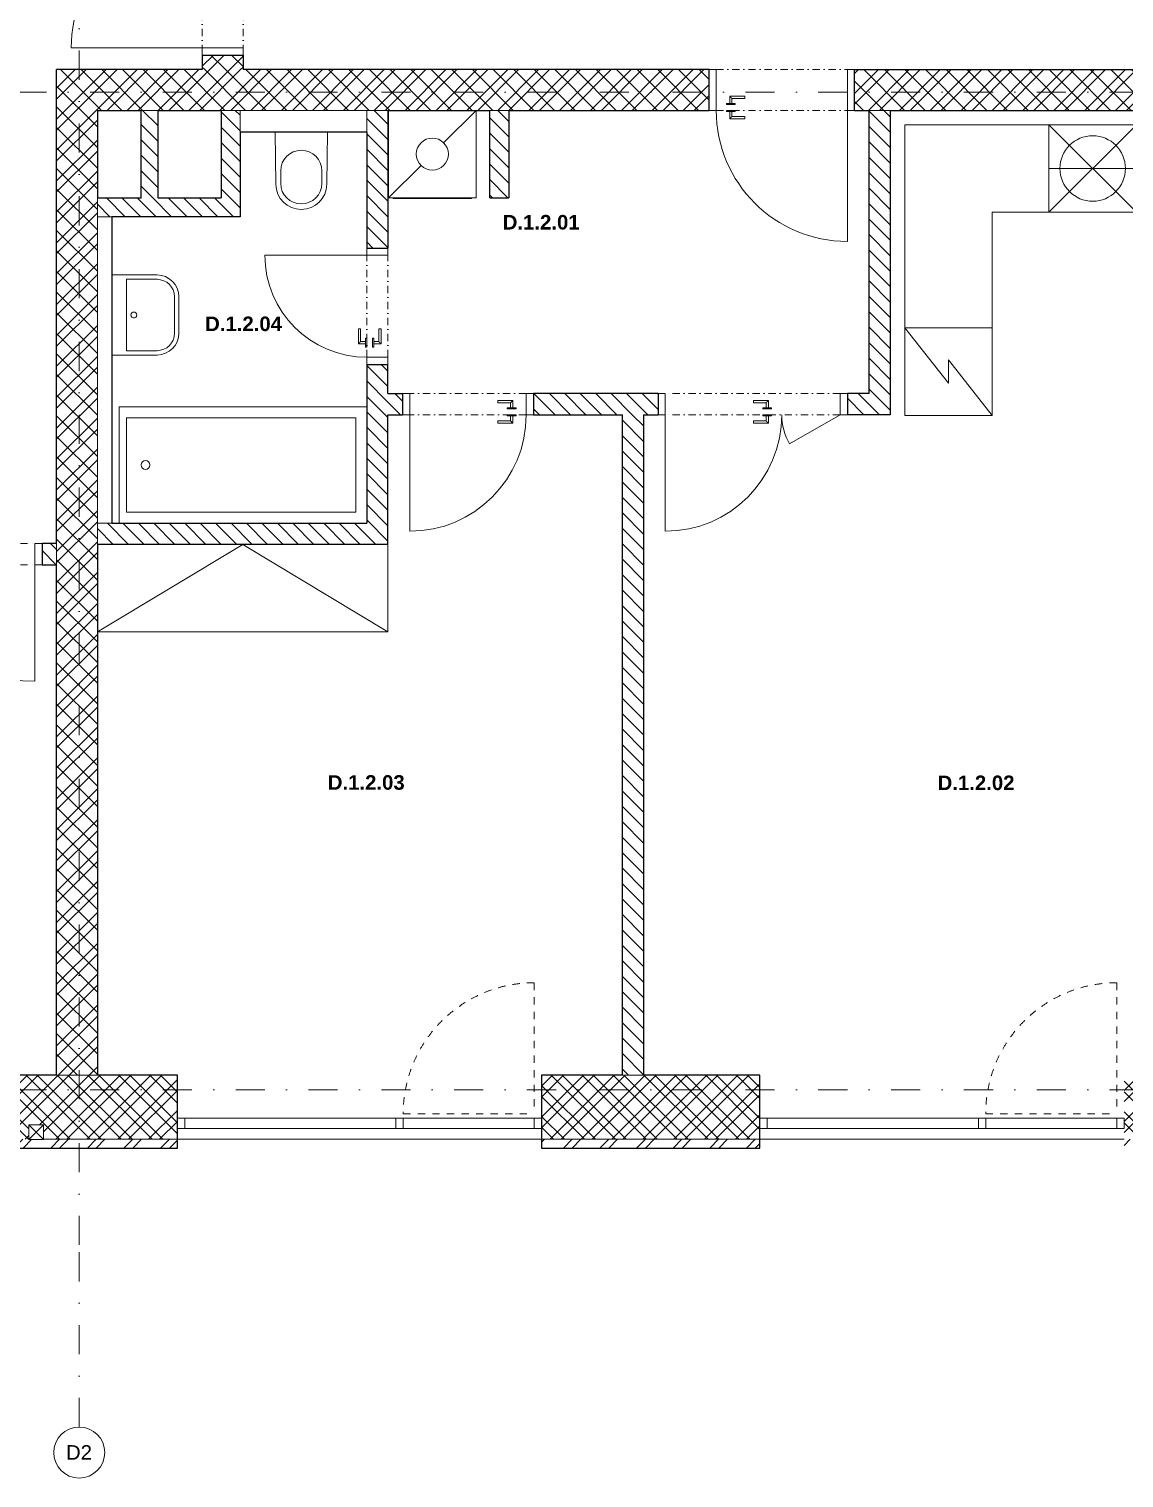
# Model space of a CAD drawing. Header units: millimetres. Extents: x -8379 to 24704, y 54514 to 72403.
# Drawn here: x -197 to 7323, y 54514 to 64464 of the extents above; entities that cross this region are included whole.
import ezdxf

# ---------------------------------------------------------------- set-up
doc = ezdxf.new("R2010")
doc.units = ezdxf.units.MM
for name, pattern in [('HA_Dash_2mm-S1mm', [100, 50, -50]), ('HA_DashDot_10mm-S3mm', [500, 200, -150, 0, -150]), ('HA_DashDot_2_2mm-S0_6mm', [110, 50, -30, 0, -30])]:
    doc.linetypes.add(name, pattern=pattern)
for name, color, linetype, lineweight in [('A-AREA-____-IDEN', 252, 'Continuous', 9), ('A-DOOR-____-MCUT', 252, 'HA_DashDot_2_2mm-S0_6mm', 9), ('A-DOOR-____-OTLN', 252, 'Continuous', 9), ('A-DOOR-FRAM-MCUT', 252, 'Continuous', 9), ('A-FLOR-____-OTLN', 252, 'Continuous', 9), ('A-GENM-____-OTLN', 252, 'Continuous', 9), ('A-GLAZ-CURT-MCUT', 252, 'Continuous', 5), ('A-GLAZ-CURT-OTLN', 252, 'Continuous', 5), ('A-GLAZ-CWMG-MCUT', 252, 'Continuous', 5), ('A-GLAZ-CWMG-OTLN', 252, 'Continuous', 5), ('A-WALL-____-MCUT', 252, 'Continuous', 25), ('A-WALL-____-PATT', 252, 'Continuous', 25), ('E-ELEC-FIXT-OTLN', 252, 'Continuous', 9), ('I-FURN-____-OTLN', 252, 'Continuous', 9), ('I-WALL-____-MCUT', 252, 'Continuous', 25), ('M-HVAC-DUCT-OTLN', 252, 'Continuous', 9), ('P-SANR-FIXT-OTLN', 252, 'Continuous', 9), ('Q-CASE-____-OTLN', 252, 'Continuous', 9), ('Q-SPCQ-____-OTLN', 252, 'Continuous', 9), ('S-GRID-____-IDEN', 252, 'Continuous', 9), ('S-GRID-____-OTLN', 252, 'Continuous', 5)]:
    doc.layers.add(name, color=color, linetype=linetype, lineweight=lineweight)
doc.styles.add('Arial', font='arial.ttf', dxfattribs={"height": 100})
doc.styles.add('Arial_B', font='arialbd.ttf', dxfattribs={"height": 100})
pattern_1 = [(45, (0, 0), (-106.06602, 106.06602), []), (45, (75, 0), (-106.06602, 106.06602), []), (315, (0, 0), (70.71068, 70.71068), [])]
pattern_2 = [(135, (0, 0), (-53.03301, -53.03301), [])]

# ---------------------------------------------------------------- blocks, each defined once
blk = doc.blocks.new('HA_DR_Single_Swing_Solid - In_900x2100-1513784-UDL_1NP-D')
at = {"layer": 'A-DOOR-____-MCUT'}
for p, q in [((-450, 140), (450, 140)), ((-450, -140), (450, -140))]:
    blk.add_line(p, q, dxfattribs=at)
at = {"layer": 'A-DOOR-____-OTLN'}
for p, q in [((-380, -92), (-320, -92)), ((-380, -92), (-380, -100)), ((-357.5, -42.5), (-357.5, -92)), ((-255, -42.5), (-357.5, -42.5)), ((-342.5, -92), (-342.5, -57.5)), ((-342.5, -57.5), (-255, -57.5)), ((-320, -100), (-320, -92)), ((-255, -42.5), (-255, -57.5)), ((-320, -100), (-380, -100)), ((-380, -140), (-320, -140)), ((-380, -140), (-380, -148)), ((-320, -148), (-380, -148)), ((-357.5, -148), (-357.5, -197.5)), ((-357.5, -197.5), (-255, -197.5)), ((-342.5, -182.5), (-342.5, -148)), ((-255, -182.5), (-342.5, -182.5)), ((-320, -148), (-320, -140)), ((-255, -182.5), (-255, -197.5))]:
    blk.add_line(p, q, dxfattribs=at)
at = {"layer": 'A-DOOR-____-OTLN', "lineweight": 5}
blk.add_line((450, -1040), (450, -140), dxfattribs=at)
blk.add_arc((450, -140), 900, 180, 270, dxfattribs=at)
at = {"layer": 'A-DOOR-____-OTLN'}
for points in [[(-342.5, -57.5), (-342.5, -57.5), (-342.6, -57.4), (-343.1, -56.9), (-343.5, -56.5), (-343.9, -56.1), (-344.4, -55.6), (-344.8, -55.2), (-345.4, -54.6), (-346.1, -53.9), (-346.7, -53.3), (-347.1, -52.9), (-347.6, -52.4), (-348.1, -51.9), (-348.5, -51.5), (-349, -51), (-349.5, -50.5), (-350, -50), (-350.5, -49.5), (-351, -49), (-351.5, -48.5), (-351.9, -48.1), (-352.4, -47.6), (-352.9, -47.1), (-353.3, -46.7), (-353.8, -46.2), (-354.2, -45.8), (-354.7, -45.3), (-355.2, -44.8), (-355.6, -44.4), (-356.1, -43.9), (-356.5, -43.5), (-356.9, -43.1), (-357.4, -42.6), (-357.5, -42.5), (-357.5, -42.5)], [(-357.5, -197.5), (-357.5, -197.5), (-357.4, -197.4), (-356.9, -196.9), (-356.5, -196.5), (-356.1, -196.1), (-355.6, -195.6), (-355.2, -195.2), (-354.6, -194.6), (-353.9, -193.9), (-353.3, -193.3), (-352.9, -192.9), (-352.4, -192.4), (-351.9, -191.9), (-351.5, -191.5), (-351, -191), (-350.5, -190.5), (-350, -190), (-349.5, -189.5), (-349, -189), (-348.5, -188.5), (-348.1, -188.1), (-347.6, -187.6), (-347.1, -187.1), (-346.7, -186.7), (-346.2, -186.2), (-345.8, -185.8), (-345.3, -185.3), (-344.8, -184.8), (-344.4, -184.4), (-343.9, -183.9), (-343.5, -183.5), (-343.1, -183.1), (-342.6, -182.6), (-342.5, -182.5), (-342.5, -182.5)]]:
    blk.add_open_spline(points, degree=3, knots=[0, 0, 0, 0, 0.083333, 0.125, 0.166667, 0.208333, 0.229167, 0.25, 0.291667, 0.333333, 0.354167, 0.375, 0.395833, 0.416667, 0.4375, 0.458333, 0.479167, 0.5, 0.520833, 0.541667, 0.5625, 0.583333, 0.604167, 0.625, 0.645833, 0.666667, 0.6875, 0.708333, 0.75, 0.770833, 0.791667, 0.833333, 0.875, 0.916667, 1, 1, 1, 1], dxfattribs=at)
at = {"layer": 'A-DOOR-FRAM-MCUT'}
for p, q in [((-450, 140), (-500, 140)), ((-500, 140), (-500, -140)), ((-450, -140), (-450, 140)), ((500, 140), (450, 140)), ((450, 140), (450, -140)), ((500, -140), (500, 140)), ((-500, -140), (-450, -140)), ((450, -140), (500, -140))]:
    blk.add_line(p, q, dxfattribs=at)
blk = doc.blocks.new('HA_DR_Double_Swing_Solid - In_1200x2100_800-1517788-UDL_1NP-D')
at = {"layer": 'A-DOOR-____-MCUT'}
for p, q in [((-600, 72.5), (600, 72.5)), ((-600, -72.5), (600, -72.5))]:
    blk.add_line(p, q, dxfattribs=at)
at = {"layer": 'A-DOOR-____-OTLN', "lineweight": 5}
for p, q in [((600, 872.5), (600, 72.5)), ((-253.6, 272.5), (-600, 72.5))]:
    blk.add_line(p, q, dxfattribs=at)
at = {"layer": 'A-DOOR-____-OTLN'}
for p, q in [((-107.5, 130), (-107.5, 80.5)), ((-5, 130), (-107.5, 130)), ((-92.5, 80.5), (-92.5, 115)), ((-92.5, 115), (-5, 115)), ((-5, 130), (-5, 115)), ((-130, 80.5), (-70, 80.5)), ((-130, 80.5), (-130, 72.5)), ((-70, 72.5), (-130, 72.5)), ((-130, 32.5), (-70, 32.5)), ((-130, 32.5), (-130, 24.5)), ((-70, 24.5), (-130, 24.5)), ((-107.5, 24.5), (-107.5, -25)), ((-92.5, -10), (-92.5, 24.5)), ((-70, 72.5), (-70, 80.5)), ((-70, 24.5), (-70, 32.5)), ((-107.5, -25), (-5, -25)), ((-5, -10), (-92.5, -10)), ((-5, -10), (-5, -25))]:
    blk.add_line(p, q, dxfattribs=at)
at = {"layer": 'A-DOOR-____-OTLN', "lineweight": 5}
for centre, radius, start, end in [((600, 72.5), 800, 90, 180), ((-600, 72.5), 400, 360, 30)]:
    blk.add_arc(centre, radius, start, end, dxfattribs=at)
at = {"layer": 'A-DOOR-____-OTLN'}
for points in [[(-92.5, 115), (-92.5, 115), (-92.6, 115.1), (-93.1, 115.6), (-93.5, 116), (-93.9, 116.4), (-94.4, 116.9), (-94.8, 117.3), (-95.4, 117.9), (-96.1, 118.6), (-96.7, 119.2), (-97.1, 119.6), (-97.6, 120.1), (-98.1, 120.6), (-98.5, 121), (-99, 121.5), (-99.5, 122), (-100, 122.5), (-100.5, 123), (-101, 123.5), (-101.5, 124), (-101.9, 124.4), (-102.4, 124.9), (-102.9, 125.4), (-103.3, 125.8), (-103.8, 126.3), (-104.2, 126.7), (-104.7, 127.2), (-105.2, 127.7), (-105.6, 128.1), (-106.1, 128.6), (-106.5, 129), (-106.9, 129.4), (-107.4, 129.9), (-107.5, 130), (-107.5, 130)], [(-107.5, -25), (-107.5, -25), (-107.4, -24.9), (-106.9, -24.4), (-106.5, -24), (-106.1, -23.6), (-105.6, -23.1), (-105.2, -22.7), (-104.6, -22.1), (-103.9, -21.4), (-103.3, -20.8), (-102.9, -20.4), (-102.4, -19.9), (-101.9, -19.4), (-101.5, -19), (-101, -18.5), (-100.5, -18), (-100, -17.5), (-99.5, -17), (-99, -16.5), (-98.5, -16), (-98.1, -15.6), (-97.6, -15.1), (-97.1, -14.6), (-96.7, -14.2), (-96.2, -13.7), (-95.8, -13.3), (-95.3, -12.8), (-94.8, -12.3), (-94.4, -11.9), (-93.9, -11.4), (-93.5, -11), (-93.1, -10.6), (-92.6, -10.1), (-92.5, -10), (-92.5, -10)]]:
    blk.add_open_spline(points, degree=3, knots=[0, 0, 0, 0, 0.083333, 0.125, 0.166667, 0.208333, 0.229167, 0.25, 0.291667, 0.333333, 0.354167, 0.375, 0.395833, 0.416667, 0.4375, 0.458333, 0.479167, 0.5, 0.520833, 0.541667, 0.5625, 0.583333, 0.604167, 0.625, 0.645833, 0.666667, 0.6875, 0.708333, 0.75, 0.770833, 0.791667, 0.833333, 0.875, 0.916667, 1, 1, 1, 1], dxfattribs=at)
at = {"layer": 'A-DOOR-FRAM-MCUT'}
for p, q in [((-650, -72.5), (-650, 72.5)), ((-650, 72.5), (-600, 72.5)), ((-600, 72.5), (-600, -72.5)), ((600, 72.5), (650, 72.5)), ((600, -72.5), (600, 72.5)), ((650, 72.5), (650, -72.5)), ((-600, -72.5), (-650, -72.5)), ((650, -72.5), (600, -72.5))]:
    blk.add_line(p, q, dxfattribs=at)
blk = doc.blocks.new('HA_DR_Single_Swing_Solid - In_800x2100-1517353-UDL_1NP-D')
at = {"layer": 'A-DOOR-____-MCUT'}
for p, q in [((-400, 72.5), (400, 72.5)), ((-400, -72.5), (400, -72.5))]:
    blk.add_line(p, q, dxfattribs=at)
at = {"layer": 'A-DOOR-____-OTLN', "lineweight": 5}
blk.add_line((400, 872.5), (400, 72.5), dxfattribs=at)
at = {"layer": 'A-DOOR-____-OTLN'}
for p, q in [((-307.5, 130), (-307.5, 80.5)), ((-205, 130), (-307.5, 130)), ((-292.5, 80.5), (-292.5, 115)), ((-292.5, 115), (-205, 115)), ((-205, 130), (-205, 115)), ((-330, 80.5), (-270, 80.5)), ((-330, 80.5), (-330, 72.5)), ((-270, 72.5), (-330, 72.5)), ((-330, 32.5), (-270, 32.5)), ((-330, 32.5), (-330, 24.5)), ((-270, 24.5), (-330, 24.5)), ((-307.5, 24.5), (-307.5, -25)), ((-292.5, -10), (-292.5, 24.5)), ((-270, 72.5), (-270, 80.5)), ((-270, 24.5), (-270, 32.5)), ((-307.5, -25), (-205, -25)), ((-205, -10), (-292.5, -10)), ((-205, -10), (-205, -25))]:
    blk.add_line(p, q, dxfattribs=at)
at = {"layer": 'A-DOOR-____-OTLN', "lineweight": 5}
blk.add_arc((400, 72.5), 800, 90, 180, dxfattribs=at)
at = {"layer": 'A-DOOR-____-OTLN'}
for points in [[(-292.5, 115), (-292.5, 115), (-292.6, 115.1), (-293.1, 115.6), (-293.5, 116), (-293.9, 116.4), (-294.4, 116.9), (-294.8, 117.3), (-295.4, 117.9), (-296.1, 118.6), (-296.7, 119.2), (-297.1, 119.6), (-297.6, 120.1), (-298.1, 120.6), (-298.5, 121), (-299, 121.5), (-299.5, 122), (-300, 122.5), (-300.5, 123), (-301, 123.5), (-301.5, 124), (-301.9, 124.4), (-302.4, 124.9), (-302.9, 125.4), (-303.3, 125.8), (-303.8, 126.3), (-304.2, 126.7), (-304.7, 127.2), (-305.2, 127.7), (-305.6, 128.1), (-306.1, 128.6), (-306.5, 129), (-306.9, 129.4), (-307.4, 129.9), (-307.5, 130), (-307.5, 130)], [(-307.5, -25), (-307.5, -25), (-307.4, -24.9), (-306.9, -24.4), (-306.5, -24), (-306.1, -23.6), (-305.6, -23.1), (-305.2, -22.7), (-304.6, -22.1), (-303.9, -21.4), (-303.3, -20.8), (-302.9, -20.4), (-302.4, -19.9), (-301.9, -19.4), (-301.5, -19), (-301, -18.5), (-300.5, -18), (-300, -17.5), (-299.5, -17), (-299, -16.5), (-298.5, -16), (-298.1, -15.6), (-297.6, -15.1), (-297.1, -14.6), (-296.7, -14.2), (-296.2, -13.7), (-295.8, -13.3), (-295.3, -12.8), (-294.8, -12.3), (-294.4, -11.9), (-293.9, -11.4), (-293.5, -11), (-293.1, -10.6), (-292.6, -10.1), (-292.5, -10), (-292.5, -10)]]:
    blk.add_open_spline(points, degree=3, knots=[0, 0, 0, 0, 0.083333, 0.125, 0.166667, 0.208333, 0.229167, 0.25, 0.291667, 0.333333, 0.354167, 0.375, 0.395833, 0.416667, 0.4375, 0.458333, 0.479167, 0.5, 0.520833, 0.541667, 0.5625, 0.583333, 0.604167, 0.625, 0.645833, 0.666667, 0.6875, 0.708333, 0.75, 0.770833, 0.791667, 0.833333, 0.875, 0.916667, 1, 1, 1, 1], dxfattribs=at)
at = {"layer": 'A-DOOR-FRAM-MCUT'}
for p, q in [((-450, -72.5), (-450, 72.5)), ((-450, 72.5), (-400, 72.5)), ((-400, 72.5), (-400, -72.5)), ((400, 72.5), (450, 72.5)), ((400, -72.5), (400, 72.5)), ((450, 72.5), (450, -72.5)), ((-400, -72.5), (-450, -72.5)), ((450, -72.5), (400, -72.5))]:
    blk.add_line(p, q, dxfattribs=at)
blk = doc.blocks.new('HA_DR_Single_Swing_Solid - In_700x2100-1517264-UDL_1NP-D')
at = {"layer": 'A-DOOR-____-MCUT'}
for p, q in [((-350, 72.5), (350, 72.5)), ((-350, -72.5), (350, -72.5))]:
    blk.add_line(p, q, dxfattribs=at)
at = {"layer": 'A-DOOR-____-OTLN', "lineweight": 5}
blk.add_line((350, 772.5), (350, 72.5), dxfattribs=at)
at = {"layer": 'A-DOOR-____-OTLN'}
for p, q in [((-257.5, 130), (-257.5, 80.5)), ((-155, 130), (-257.5, 130)), ((-242.5, 80.5), (-242.5, 115)), ((-242.5, 115), (-155, 115)), ((-155, 130), (-155, 115)), ((-280, 80.5), (-220, 80.5)), ((-280, 80.5), (-280, 72.5)), ((-220, 72.5), (-280, 72.5)), ((-280, 32.5), (-220, 32.5)), ((-280, 32.5), (-280, 24.5)), ((-220, 24.5), (-280, 24.5)), ((-257.5, 24.5), (-257.5, -25)), ((-242.5, -10), (-242.5, 24.5)), ((-220, 72.5), (-220, 80.5)), ((-220, 24.5), (-220, 32.5)), ((-257.5, -25), (-155, -25)), ((-155, -10), (-242.5, -10)), ((-155, -10), (-155, -25))]:
    blk.add_line(p, q, dxfattribs=at)
at = {"layer": 'A-DOOR-____-OTLN', "lineweight": 5}
blk.add_arc((350, 72.5), 700, 90, 180, dxfattribs=at)
at = {"layer": 'A-DOOR-____-OTLN'}
for points in [[(-242.5, 115), (-242.5, 115), (-242.6, 115.1), (-243.1, 115.6), (-243.5, 116), (-243.9, 116.4), (-244.4, 116.9), (-244.8, 117.3), (-245.4, 117.9), (-246.1, 118.6), (-246.7, 119.2), (-247.1, 119.6), (-247.6, 120.1), (-248.1, 120.6), (-248.5, 121), (-249, 121.5), (-249.5, 122), (-250, 122.5), (-250.5, 123), (-251, 123.5), (-251.5, 124), (-251.9, 124.4), (-252.4, 124.9), (-252.9, 125.4), (-253.3, 125.8), (-253.8, 126.3), (-254.2, 126.7), (-254.7, 127.2), (-255.2, 127.7), (-255.6, 128.1), (-256.1, 128.6), (-256.5, 129), (-256.9, 129.4), (-257.4, 129.9), (-257.5, 130), (-257.5, 130)], [(-257.5, -25), (-257.5, -25), (-257.4, -24.9), (-256.9, -24.4), (-256.5, -24), (-256.1, -23.6), (-255.6, -23.1), (-255.2, -22.7), (-254.6, -22.1), (-253.9, -21.4), (-253.3, -20.8), (-252.9, -20.4), (-252.4, -19.9), (-251.9, -19.4), (-251.5, -19), (-251, -18.5), (-250.5, -18), (-250, -17.5), (-249.5, -17), (-249, -16.5), (-248.5, -16), (-248.1, -15.6), (-247.6, -15.1), (-247.1, -14.6), (-246.7, -14.2), (-246.2, -13.7), (-245.8, -13.3), (-245.3, -12.8), (-244.8, -12.3), (-244.4, -11.9), (-243.9, -11.4), (-243.5, -11), (-243.1, -10.6), (-242.6, -10.1), (-242.5, -10), (-242.5, -10)]]:
    blk.add_open_spline(points, degree=3, knots=[0, 0, 0, 0, 0.083333, 0.125, 0.166667, 0.208333, 0.229167, 0.25, 0.291667, 0.333333, 0.354167, 0.375, 0.395833, 0.416667, 0.4375, 0.458333, 0.479167, 0.5, 0.520833, 0.541667, 0.5625, 0.583333, 0.604167, 0.625, 0.645833, 0.666667, 0.6875, 0.708333, 0.75, 0.770833, 0.791667, 0.833333, 0.875, 0.916667, 1, 1, 1, 1], dxfattribs=at)
at = {"layer": 'A-DOOR-FRAM-MCUT'}
for p, q in [((-400, -72.5), (-400, 72.5)), ((-400, 72.5), (-350, 72.5)), ((-350, 72.5), (-350, -72.5)), ((350, 72.5), (400, 72.5)), ((350, -72.5), (350, 72.5)), ((400, 72.5), (400, -72.5)), ((-350, -72.5), (-400, -72.5)), ((400, -72.5), (350, -72.5))]:
    blk.add_line(p, q, dxfattribs=at)
blk = doc.blocks.new('HA_DR_Double_Swing_Solid - In_1200x2100_800-1517207-UDL_1NP-D')
at = {"layer": 'A-DOOR-____-MCUT'}
for p, q in [((-600, 72.5), (600, 72.5)), ((-600, -72.5), (600, -72.5))]:
    blk.add_line(p, q, dxfattribs=at)
at = {"layer": 'A-DOOR-____-OTLN'}
for p, q in [((-107.5, 25), (-107.5, -24.5)), ((-5, 25), (-107.5, 25)), ((-92.5, -24.5), (-92.5, 10)), ((-92.5, 10), (-5, 10)), ((-5, 25), (-5, 10)), ((-130, -24.5), (-70, -24.5)), ((-130, -24.5), (-130, -32.5)), ((-70, -32.5), (-130, -32.5)), ((-130, -72.5), (-70, -72.5)), ((-130, -72.5), (-130, -80.5)), ((-70, -80.5), (-130, -80.5)), ((-107.5, -80.5), (-107.5, -130)), ((-92.5, -115), (-92.5, -80.5)), ((-70, -32.5), (-70, -24.5)), ((-70, -80.5), (-70, -72.5)), ((-107.5, -130), (-5, -130)), ((-5, -115), (-92.5, -115)), ((-5, -115), (-5, -130))]:
    blk.add_line(p, q, dxfattribs=at)
at = {"layer": 'A-DOOR-____-OTLN', "lineweight": 5}
for p, q in [((-253.6, -272.5), (-600, -72.5)), ((600, -872.5), (600, -72.5))]:
    blk.add_line(p, q, dxfattribs=at)
for centre, radius, start, end in [((-600, -72.5), 400, 330, 0), ((600, -72.5), 800, 180, 270)]:
    blk.add_arc(centre, radius, start, end, dxfattribs=at)
at = {"layer": 'A-DOOR-____-OTLN'}
for points in [[(-92.5, 10), (-92.5, 10), (-92.6, 10.1), (-93.1, 10.6), (-93.5, 11), (-93.9, 11.4), (-94.4, 11.9), (-94.8, 12.3), (-95.4, 12.9), (-96.1, 13.6), (-96.7, 14.2), (-97.1, 14.6), (-97.6, 15.1), (-98.1, 15.6), (-98.5, 16), (-99, 16.5), (-99.5, 17), (-100, 17.5), (-100.5, 18), (-101, 18.5), (-101.5, 19), (-101.9, 19.4), (-102.4, 19.9), (-102.9, 20.4), (-103.3, 20.8), (-103.8, 21.3), (-104.2, 21.7), (-104.7, 22.2), (-105.2, 22.7), (-105.6, 23.1), (-106.1, 23.6), (-106.5, 24), (-106.9, 24.4), (-107.4, 24.9), (-107.5, 25), (-107.5, 25)], [(-107.5, -130), (-107.5, -130), (-107.4, -129.9), (-106.9, -129.4), (-106.5, -129), (-106.1, -128.6), (-105.6, -128.1), (-105.2, -127.7), (-104.6, -127.1), (-103.9, -126.4), (-103.3, -125.8), (-102.9, -125.4), (-102.4, -124.9), (-101.9, -124.4), (-101.5, -124), (-101, -123.5), (-100.5, -123), (-100, -122.5), (-99.5, -122), (-99, -121.5), (-98.5, -121), (-98.1, -120.6), (-97.6, -120.1), (-97.1, -119.6), (-96.7, -119.2), (-96.2, -118.7), (-95.8, -118.3), (-95.3, -117.8), (-94.8, -117.3), (-94.4, -116.9), (-93.9, -116.4), (-93.5, -116), (-93.1, -115.6), (-92.6, -115.1), (-92.5, -115), (-92.5, -115)]]:
    blk.add_open_spline(points, degree=3, knots=[0, 0, 0, 0, 0.083333, 0.125, 0.166667, 0.208333, 0.229167, 0.25, 0.291667, 0.333333, 0.354167, 0.375, 0.395833, 0.416667, 0.4375, 0.458333, 0.479167, 0.5, 0.520833, 0.541667, 0.5625, 0.583333, 0.604167, 0.625, 0.645833, 0.666667, 0.6875, 0.708333, 0.75, 0.770833, 0.791667, 0.833333, 0.875, 0.916667, 1, 1, 1, 1], dxfattribs=at)
at = {"layer": 'A-DOOR-FRAM-MCUT'}
for p, q in [((-600, 72.5), (-650, 72.5)), ((-650, 72.5), (-650, -72.5)), ((-600, -72.5), (-600, 72.5)), ((650, 72.5), (600, 72.5)), ((600, 72.5), (600, -72.5)), ((650, -72.5), (650, 72.5)), ((-650, -72.5), (-600, -72.5)), ((600, -72.5), (650, -72.5))]:
    blk.add_line(p, q, dxfattribs=at)
blk = doc.blocks.new('ABMV_Bathtub_Generic - 800x1700-V4-UDL_1NP-D')
at = {"layer": 'P-SANR-FIXT-OTLN'}
for p, q in [((0, 0), (0, 1700)), ((0, 1700), (0, 0)), ((75, 50), (75, 1625)), ((75, 1625), (725, 1625)), ((75, 1625), (725, 1625)), ((75, 50), (75, 1625)), ((725, 1625), (725, 50)), ((725, 1625), (725, 50)), ((800, 0), (0, 0)), ((800, 0), (0, 0)), ((725, 50), (75, 50)), ((725, 50), (75, 50))]:
    blk.add_line(p, q, dxfattribs=at)
blk.add_circle((400, 180), 30, dxfattribs=at)
blk = doc.blocks.new('ABMV_Toilet_WallHung - Default-1458606-UDL_1NP-D')
at = {"layer": 'A-GENM-____-OTLN'}
for p, q in [((-50, 432.3), (-54.6, 75)), ((-16.3, 426.2), (-16.3, 340.3)), ((266.3, 340.3), (266.3, 426.2)), ((304.6, 75), (300, 432.3))]:
    blk.add_line(p, q, dxfattribs=at)
for centre, radius, start, end in [((125, 430.1), 175, 0.73231, 179.26769), ((125, 426.2), 141.3, 0, 180), ((125, 340.3), 141.3, 180, 360)]:
    blk.add_arc(centre, radius, start, end, dxfattribs=at)
blk = doc.blocks.new('ABMV_WashBasin_Generic - 550x460-1459494-UDL_1NP-D')
at = {"layer": 'P-SANR-FIXT-OTLN'}
for p, q in [((250, 510), (0, 510)), ((0, 480), (250, 480)), ((-150, 360), (-150, 50)), ((-120, 150), (-120, 360)), ((370, 360), (370, 150)), ((400, 50), (400, 360)), ((370, 150), (-120, 150))]:
    blk.add_line(p, q, dxfattribs=at)
for centre, radius, start, end in [((0, 360), 150, 90, 180), ((250, 360), 150, 360, 90), ((0, 360), 120, 90, 180), ((250, 360), 120, 360, 90), ((125, 200), 20, 90, 270), ((125, 200), 20, 270, 90)]:
    blk.add_arc(centre, radius, start, end, dxfattribs=at)
blk = doc.blocks.new('Lednice_Mraznička_ADNS - Lednice 600x600x1800-1417147-UDL_1NP-D')
at = {"layer": 'Q-SPCQ-____-OTLN'}
for p, q in [((300, 300), (-300, 300)), ((-300, 300), (-300, -300)), ((300, 300), (-80, 0)), ((300, -300), (300, 300)), ((80, 0), (-300, -300)), ((-80, 0), (80, 0)), ((-300, -300), (300, -300))]:
    blk.add_line(p, q, dxfattribs=at)
blk = doc.blocks.new('Kuchyňská_linka_myčka_ADNS - Myčka-1417145-UDL_1NP-D')
at = {"layer": 'Q-SPCQ-____-OTLN'}
for p, q in [((300, 300), (-300, 300)), ((-300, 300), (-300, -300)), ((300, 300), (-300, -300)), ((-300, 300), (300, -300)), ((300, 300), (-300, 300)), ((-300, 300), (-300, 0)), ((300, -300), (300, 300)), ((300, 0), (300, 300)), ((-300, 0), (300, 0)), ((-300, -300), (300, -300))]:
    blk.add_line(p, q, dxfattribs=at)
blk.add_circle((0, 0), 225, dxfattribs=at)
blk = doc.blocks.new('R_bathroom_washing_machine - 600x600x900-V6-UDL_1NP-D')
at = {"layer": 'E-ELEC-FIXT-OTLN'}
for p, q in [((77.5, 596.6), (77.5, -3.4)), ((455.3, 374.4), (677.5, 596.6)), ((677.5, -3.4), (677.5, 596.6)), ((77.5, -3.4), (299.7, 218.9)), ((77.5, -3.4), (677.5, -3.4)), ((107.5, -3.4), (107.5, -8.4)), ((647.5, -8.4), (107.5, -8.4)), ((647.5, -8.4), (647.5, -3.4))]:
    blk.add_line(p, q, dxfattribs=at)
blk.add_circle((377.5, 296.6), 110, dxfattribs=at)
blk = doc.blocks.new('NAB_Šatní_skříň_ADNS - 600x2000xšířka-1517740-UDL_1NP-D')
at = {"layer": 'I-FURN-____-OTLN'}
for p, q in [((0, 600), (997.5, 0)), ((1995, 600), (0, 600)), ((0, 600), (0, 0)), ((997.5, 0), (1995, 600))]:
    blk.add_line(p, q, dxfattribs=at)
blk = doc.blocks.new('Casework 13 - Casework 6-1460787-UDL_1NP-D')
at = {"layer": 'Q-CASE-____-OTLN'}
for p, q in [((5819, 66021.7), (5819, 64626.9)), ((6808.9, 66021.7), (5819, 66021.7)), ((6419, 64626.9), (6419, 65421.7)), ((6419, 65421.7), (7408.9, 65421.7)), ((7408.9, 65421), (7408.9, 64724.9)), ((8008.9, 64026.7), (8008.9, 65421)), ((7408.9, 64124.9), (7408.9, 64026.7)), ((5819, 64026.7), (6419, 64026.7)), ((7408.9, 64026.7), (8008.9, 64026.7))]:
    blk.add_line(p, q, dxfattribs=at)
blk = doc.blocks.new('Systémový panel - Sklo-1480324-UDL_1NP-D')
at = {"layer": 'A-GLAZ-CURT-MCUT'}
for p, q in [((725, 0), (-725, 0)), ((-725, 0), (-725, -70)), ((725, -70), (725, 0)), ((-725, -70), (725, -70))]:
    blk.add_line(p, q, dxfattribs=at)
blk = doc.blocks.new('Obdélníková příčel - 50x70mm EXT-1479988-UDL_1NP-D')
at = {"layer": 'A-GLAZ-CWMG-MCUT'}
for p, q in [((-50, 70), (0, 70)), ((-50, 0), (-50, 70)), ((0, 0), (-50, 0)), ((0, 70), (0, 0))]:
    blk.add_line(p, q, dxfattribs=at)
blk = doc.blocks.new('Obdélníková příčel - 50x70mm EXT-1479989-UDL_1NP-D')
at = {"layer": 'A-GLAZ-CWMG-MCUT'}
for p, q in [((0, 70), (-50, 70)), ((-50, 70), (-50, 0)), ((-50, 0), (0, 0)), ((0, 0), (0, 70))]:
    blk.add_line(p, q, dxfattribs=at)
blk = doc.blocks.new('ABMV_CW_Single_Swing_Generic - Ex_Glass_SKLOPNE-1529248-UDL_1NP-D')
at = {"layer": 'A-DOOR-____-OTLN', "linetype": 'HA_Dash_2mm-S1mm', "lineweight": 5}
for p in [(450, 930), (-450, 30)]:
    blk.add_line(p, (450, 30), dxfattribs=at)
blk.add_arc((450, 30), 900, 90, 180, dxfattribs=at)
blk = doc.blocks.new('Obdélníková příčel - 50x70mm EXT-1480163-UDL_1NP-D')
at = {"layer": 'A-GLAZ-CWMG-OTLN'}
for p, q in [((-1351.8, 56984.9), (-2251.8, 56984.9)), ((-1351.8, 56914.9), (-2251.8, 56914.9))]:
    blk.add_line(p, q, dxfattribs=at)
blk = doc.blocks.new('Obdélníková příčel - 50x70mm EXT-1479993-UDL_1NP-D')
at = {"layer": 'A-GLAZ-CWMG-MCUT'}
for p, q in [((-25, 70), (25, 70)), ((-25, 0), (-25, 70)), ((25, 0), (-25, 0)), ((25, 70), (25, 0))]:
    blk.add_line(p, q, dxfattribs=at)
blk = doc.blocks.new('Grid - Radius 3_5mm-353793-UDL_1NP-D')
at = {"layer": 'S-GRID-____-IDEN'}
blk.add_circle((0, 0), 3.5, dxfattribs=at)

msp = doc.modelspace()

# ---------------------------------------------------------------- hatches: boundary and pattern name
at = {"layer": 'A-WALL-____-PATT', "lineweight": 5}
h = msp.add_hatch(dxfattribs=at)
h.set_pattern_fill('FP_2', color=256, style=0, pattern_type=2)
h.set_pattern_definition(pattern_1)
h.paths.add_polyline_path([(1273.2, 64184.9), (1273.2, 64284.9), (993.2, 64284.9), (993.2, 64184.9)])
h.paths.add_polyline_path([(993.2, 65284.9), (1273.2, 65284.9), (1273.2, 66529.9), (993.2, 66529.9), (993.2, 66369.5)])
h = msp.add_hatch(dxfattribs=at)
h.set_pattern_fill('FP_2', color=256, style=0, pattern_type=2)
h.set_pattern_definition(pattern_1)
h.paths.add_polyline_path([(273.2, 57279.9), (273.2, 64184.9), (-6.8, 64184.9), (-6.8, 57279.9)])
h = msp.add_hatch(dxfattribs=at)
h.set_pattern_fill('FP_2', color=256, style=0, pattern_type=2)
h.set_pattern_definition(pattern_1)
h.paths.add_polyline_path([(688.2, 63904.9), (4473.2, 63904.9), (4473.2, 64184.9), (273.2, 64184.9), (273.2, 63904.9), (573.2, 63904.9)])
h.paths.add_polyline_path([(5718.2, 63904.9), (11023.2, 63904.9), (11023.2, 64184.9), (5473.2, 64184.9), (5473.2, 63904.9), (5573.2, 63904.9)])
h.paths.add_polyline_path([(12023.2, 63904.9), (16503.2, 63904.9), (16503.2, 64184.9), (12023.2, 64184.9), (12023.2, 64163.4)])
h = msp.add_hatch(dxfattribs=at)
h.set_pattern_fill('FP_3', color=256, style=0, pattern_type=2)
h.set_pattern_definition(pattern_2)
h.paths.add_polyline_path([(688.2, 63304.9), (688.2, 63904.9), (573.2, 63904.9), (573.2, 63304.9)])
h = msp.add_hatch(dxfattribs=at)
h.set_pattern_fill('FP_3', color=256, style=0, pattern_type=2)
h.set_pattern_definition(pattern_2)
h.paths.add_polyline_path([(1253.2, 63174.9), (1253.2, 63904.9), (1123.2, 63904.9), (1123.2, 63174.9)])
h = msp.add_hatch(dxfattribs=at)
h.set_pattern_fill('FP_3', color=256, style=0, pattern_type=2)
h.set_pattern_definition(pattern_2)
h.paths.add_polyline_path([(2123.2, 60924.9), (2268.2, 60924.9), (2268.2, 62159.9), (2123.2, 62159.9), (2123.2, 61069.9)])
h.paths.add_polyline_path([(2123.2, 62959.9), (2268.2, 62959.9), (2268.2, 63904.9), (2123.2, 63904.9), (2123.2, 63060.4)])
h = msp.add_hatch(dxfattribs=at)
h.set_pattern_fill('FP_3', color=256, style=0, pattern_type=2)
h.set_pattern_definition(pattern_2)
h.paths.add_polyline_path([(2968.2, 63304.9), (3098.2, 63304.9), (3098.2, 63904.9), (2968.2, 63904.9)])
h = msp.add_hatch(dxfattribs=at)
h.set_pattern_fill('FP_3', color=256, style=0, pattern_type=2)
h.set_pattern_definition(pattern_2)
h.paths.add_polyline_path([(5573.2, 61814.9), (5718.2, 61814.9), (5718.2, 63904.9), (5573.2, 63904.9), (5573.2, 61957.4)])
h = msp.add_hatch(dxfattribs=at)
h.set_pattern_fill('FP_3', color=256, style=0, pattern_type=2)
h.set_pattern_definition(pattern_2)
h.paths.add_polyline_path([(273.2, 63174.9), (1123.2, 63174.9), (1123.2, 63304.9), (273.2, 63304.9)])
h = msp.add_hatch(dxfattribs=at)
h.set_pattern_fill('FP_3', color=256, style=0, pattern_type=2)
h.set_pattern_definition(pattern_2)
h.paths.add_polyline_path([(2268.2, 61814.9), (2368.2, 61814.9), (2368.2, 61959.9), (2268.2, 61959.9), (2268.2, 61957.4)])
h.paths.add_polyline_path([(4123.2, 61814.9), (4123.2, 61959.9), (3268.2, 61959.9), (3268.2, 61814.9), (4023.2, 61814.9)])
h.paths.add_polyline_path([(5423.2, 61814.9), (5573.2, 61814.9), (5573.2, 61959.9), (5423.2, 61959.9), (5423.2, 61957.4)])
h = msp.add_hatch(dxfattribs=at)
h.set_pattern_fill('FP_3', color=256, style=0, pattern_type=2)
h.set_pattern_definition(pattern_2)
h.paths.add_polyline_path([(4023.2, 57279.9), (4023.2, 61814.9), (3878.2, 61814.9), (3878.2, 57279.9)])
h = msp.add_hatch(dxfattribs=at)
h.set_pattern_fill('FP_3', color=256, style=0, pattern_type=2)
h.set_pattern_definition(pattern_2)
h.paths.add_polyline_path([(937.2, 60924.9), (2123.2, 60924.9), (2123.2, 61069.9), (273.2, 61069.9), (273.2, 60924.9)])
h = msp.add_hatch(dxfattribs=at)
h.set_pattern_fill('FP_3', color=256, style=0, pattern_type=2)
h.set_pattern_definition(pattern_2)
h.paths.add_polyline_path([(-5301.8, 60784.9), (-1406.8, 60784.9), (-1406.8, 60929.9), (-5301.8, 60929.9)])
h.paths.add_polyline_path([(-106.8, 60784.9), (-6.8, 60784.9), (-6.8, 60929.9), (-106.8, 60929.9), (-106.8, 60854.4)])
h = msp.add_hatch(dxfattribs=at)
h.set_pattern_fill('FP_1', color=256, style=0, pattern_type=2)
h.set_pattern_definition([(45, (0, 0), (-106.066, 106.066), []), (45, (75, 0), (-106.066, 106.066), []), (315, (0, 0), (106.066, 106.066), []), (315, (75, 0), (106.066, 106.066), [])])
h.paths.add_polyline_path([(3323.2, 56839.9), (4823.2, 56839.9), (4823.2, 57279.9), (3323.2, 57279.9)])
h.paths.add_polyline_path([(-5201.8, 56839.9), (-3801.8, 56839.9), (-3801.8, 57279.9), (-5741.8, 57279.9), (-5741.8, 56839.9), (-5301.8, 56839.9), (-5301.8, 56939.5), (-5201.8, 56939.5)])
h.paths.add_polyline_path([(-196.8, 56839.9), (-196.8, 56939.5), (-96.8, 56939.5), (-96.8, 56839.9), (823.2, 56839.9), (823.2, 57279.9), (-1301.8, 57279.9), (-1301.8, 56839.9)])
h.paths.add_polyline_path([(7567.9, 56839.9), (7567.9, 56939.5), (7667.9, 56939.5), (7667.9, 56839.9), (9198.2, 56839.9), (9198.2, 57279.9), (7323.2, 57279.9), (7323.2, 56839.9)])
h.paths.add_polyline_path([(20323.2, 56839.9), (21697.9, 56839.9), (21697.9, 56939.5), (21797.9, 56939.5), (21797.9, 57279.9), (20323.2, 57279.9)])
h.paths.add_polyline_path([(15947.9, 56839.9), (15947.9, 56939.5), (16047.9, 56939.5), (16047.9, 56839.9), (17823.2, 56839.9), (17823.2, 57279.9), (15698.2, 57279.9), (15698.2, 56839.9)])
h.paths.add_polyline_path([(13198.2, 56839.9), (13198.2, 57279.9), (11698.2, 57279.9), (11698.2, 56839.9)])
h = msp.add_hatch(dxfattribs=at)
h.set_pattern_fill('FP_4', color=256, style=0, pattern_type=2)
h.set_pattern_definition([(45, (0, 0), (-125.7236, 125.7236), []), (45, (0, 190.5), (-125.7236, 125.7236), [])])
h.paths.add_polyline_path([(-5301.8, 56779.9), (-3801.8, 56779.9), (-3801.8, 56839.9), (-5801.8, 56839.9), (-5801.8, 56779.9)])
h.paths.add_polyline_path([(4823.2, 56779.9), (4823.2, 56839.9), (3323.2, 56839.9), (3323.2, 56779.9)])
h.paths.add_polyline_path([(7667.9, 56779.9), (9198.2, 56779.9), (9198.2, 56839.9), (7323.2, 56839.9), (7323.2, 56779.9), (7567.9, 56779.9)])
h.paths.add_polyline_path([(-1301.8, 56779.9), (823.2, 56779.9), (823.2, 56839.9), (-1301.8, 56839.9)])
h.paths.add_polyline_path([(13198.2, 56779.9), (13198.2, 56839.9), (11698.2, 56839.9), (11698.2, 56779.9)])
h.paths.add_polyline_path([(17823.2, 56779.9), (17823.2, 56839.9), (15698.2, 56839.9), (15698.2, 56779.9), (16327.2, 56779.9)])
h.paths.add_polyline_path([(21697.9, 56779.9), (22238.2, 56779.9), (22238.2, 56839.9), (20323.2, 56839.9), (20323.2, 56779.9)])

# ---------------------------------------------------------------- linework, layer by layer
at = {"layer": 'A-FLOR-____-OTLN'}
for p, q in [((823.2, 56839.9), (3323.2, 56839.9)), ((4823.2, 56839.9), (7323.2, 56839.9))]:
    msp.add_line(p, q, dxfattribs=at)
at = {"layer": 'A-WALL-____-MCUT', "lineweight": 9}
for p, q in [((573.2, 63904.9), (688.2, 63904.9)), ((1123.2, 63904.9), (2268.2, 63904.9)), ((1253.2, 63904.9), (1253.2, 63754.9)), ((2123.2, 63904.9), (2123.2, 63754.9)), ((2968.2, 63904.9), (3098.2, 63904.9)), ((5573.2, 63904.9), (5718.2, 63904.9)), ((273.2, 60924.9), (273.2, 63304.9)), ((373.2, 63174.9), (273.2, 63174.9)), ((273.2, 61069.9), (373.2, 61069.9)), ((-6.8, 60784.9), (-6.8, 60929.9)), ((-6.8, 57279.9), (273.2, 57279.9)), ((3878.2, 57279.9), (4023.2, 57279.9)), ((-96.8, 56839.9), (823.2, 56839.9)), ((3323.2, 56839.9), (4823.2, 56839.9))]:
    msp.add_line(p, q, dxfattribs=at)
at = {"layer": 'A-WALL-____-MCUT'}
for p, q in [((-6.8, 57279.9), (-1301.8, 57279.9)), ((823.2, 57279.9), (273.2, 57279.9)), ((823.2, 56839.9), (823.2, 57279.9)), ((3878.2, 57279.9), (3323.2, 57279.9)), ((3323.2, 57279.9), (3323.2, 56839.9)), ((4823.2, 57279.9), (4023.2, 57279.9)), ((4823.2, 56839.9), (4823.2, 57279.9))]:
    msp.add_line(p, q, dxfattribs=at)
at = {"layer": 'I-WALL-____-MCUT'}
for p, q in [((993.2, 64284.9), (993.2, 64184.9)), ((993.2, 64284.9), (1273.2, 64284.9)), ((1273.2, 64284.9), (1273.2, 64184.9)), ((-6.8, 60929.9), (-6.8, 64184.9)), ((993.2, 64184.9), (-6.8, 64184.9)), ((4473.2, 64184.9), (1273.2, 64184.9)), ((4473.2, 63904.9), (4473.2, 64184.9)), ((5473.2, 63904.9), (5473.2, 64184.9)), ((5473.2, 64184.9), (11023.2, 64184.9)), ((273.2, 63904.9), (273.2, 63304.9)), ((273.2, 63904.9), (573.2, 63904.9)), ((573.2, 63304.9), (573.2, 63904.9)), ((688.2, 63904.9), (1123.2, 63904.9)), ((688.2, 63904.9), (688.2, 63304.9)), ((1123.2, 63904.9), (1123.2, 63304.9)), ((2268.2, 63904.9), (2968.2, 63904.9)), ((2268.2, 63904.9), (2268.2, 62959.9)), ((2968.2, 63304.9), (2968.2, 63904.9)), ((3098.2, 63904.9), (4473.2, 63904.9)), ((3098.2, 63904.9), (3098.2, 63304.9)), ((5473.2, 63904.9), (5573.2, 63904.9)), ((5573.2, 61959.9), (5573.2, 63904.9)), ((5718.2, 63904.9), (7408, 63904.9)), ((5718.2, 63904.9), (5718.2, 61814.9)), ((1253.2, 63754.9), (1253.2, 63174.9)), ((2123.2, 63754.9), (1253.2, 63754.9)), ((2123.2, 63754.9), (2123.2, 62959.9)), ((273.2, 63304.9), (573.2, 63304.9)), ((688.2, 63304.9), (1123.2, 63304.9)), ((2968.2, 63304.9), (3098.2, 63304.9)), ((1253.2, 63174.9), (373.2, 63174.9)), ((373.2, 63174.9), (373.2, 61069.9)), ((2123.2, 62959.9), (2268.2, 62959.9)), ((2123.2, 62159.9), (2123.2, 61069.9)), ((2123.2, 62159.9), (2268.2, 62159.9)), ((2268.2, 61959.9), (2268.2, 62159.9)), ((2268.2, 61959.9), (2368.2, 61959.9)), ((2368.2, 61959.9), (2368.2, 61814.9)), ((4123.2, 61959.9), (3268.2, 61959.9)), ((3268.2, 61959.9), (3268.2, 61814.9)), ((4123.2, 61959.9), (4123.2, 61814.9)), ((5573.2, 61959.9), (5423.2, 61959.9)), ((5423.2, 61959.9), (5423.2, 61814.9)), ((2268.2, 60924.9), (2268.2, 61814.9)), ((2268.2, 61814.9), (2368.2, 61814.9)), ((3268.2, 61814.9), (3878.2, 61814.9)), ((3878.2, 57279.9), (3878.2, 61814.9)), ((4023.2, 61814.9), (4123.2, 61814.9)), ((4023.2, 61814.9), (4023.2, 57279.9)), ((5718.2, 61814.9), (5423.2, 61814.9)), ((373.2, 61069.9), (2123.2, 61069.9)), ((-6.8, 60929.9), (-106.8, 60929.9)), ((-106.8, 60929.9), (-106.8, 60784.9)), ((273.2, 60924.9), (273.2, 57279.9)), ((2268.2, 60924.9), (273.2, 60924.9)), ((-106.8, 60784.9), (-6.8, 60784.9)), ((-6.8, 57279.9), (-6.8, 60784.9)), ((823.2, 56779.9), (823.2, 56839.9)), ((3323.2, 56839.9), (3323.2, 56779.9)), ((4823.2, 56779.9), (4823.2, 56839.9)), ((-1301.8, 56779.9), (823.2, 56779.9)), ((3323.2, 56779.9), (4823.2, 56779.9))]:
    msp.add_line(p, q, dxfattribs=at)
at = {"layer": 'M-HVAC-DUCT-OTLN', "lineweight": 5}
for p, q in [((-196.8, 56939.5), (-96.8, 56839.5)), ((-196.8, 56839.5), (-96.8, 56939.5)), ((-196.8, 56939.5), (-96.8, 56939.5)), ((-196.8, 56839.5), (-196.8, 56939.5)), ((-96.8, 56939.5), (-96.8, 56839.5)), ((-96.8, 56839.5), (-196.8, 56839.5))]:
    msp.add_line(p, q, dxfattribs=at)
at = {"layer": 'S-GRID-____-OTLN', "linetype": 'HA_DashDot_10mm-S3mm', "lineweight": 9}
for p, q in [((148.2, 56114.1), (148.2, 70803)), ((-6778.8, 64029.9), (23103.6, 64029.9)), ((-6778.8, 57179.9), (23103.6, 57179.9)), ((148.2, 54864.1), (148.2, 56114.1))]:
    msp.add_line(p, q, dxfattribs=at)

# ---------------------------------------------------------------- block references
at = {"layer": 'A-DOOR-____-OTLN'}
for name, p, rotation in [('HA_DR_Single_Swing_Solid - In_900x2100-1513784-UDL_1NP-D', (1133.2, 64784.9), 270.0000000000007), ('HA_DR_Single_Swing_Solid - In_700x2100-1517264-UDL_1NP-D', (2195.7, 62559.9), 90.00000000000006), ('HA_DR_Single_Swing_Solid - In_800x2100-1517353-UDL_1NP-D', (2818.2, 61887.4), 180), ('HA_DR_Double_Swing_Solid - In_1200x2100_800-1517788-UDL_1NP-D', (4773.2, 61887.4), 180)]:
    msp.add_blockref(name, p, dxfattribs=dict(at, rotation=rotation))
for name, p in [('HA_DR_Single_Swing_Solid - In_900x2100-1513784-UDL_1NP-D', (4973.2, 64044.9)), ('HA_DR_Double_Swing_Solid - In_1200x2100_800-1517207-UDL_1NP-D', (-756.8, 60857.4)), ('ABMV_CW_Single_Swing_Generic - Ex_Glass_SKLOPNE-1529248-UDL_1NP-D', (2823.2, 56984.9)), ('ABMV_CW_Single_Swing_Generic - Ex_Glass_SKLOPNE-1529248-UDL_1NP-D', (6823.2, 56984.9))]:
    msp.add_blockref(name, p, dxfattribs=at)
at = {"layer": 'A-GLAZ-CURT-OTLN'}
for p in [(1598.2, 56984.9), (5598.2, 56984.9)]:
    msp.add_blockref('Systémový panel - Sklo-1480324-UDL_1NP-D', p, dxfattribs=at)
at = {"layer": 'A-GLAZ-CWMG-OTLN', "rotation": 180}
for p in [(823.2, 56984.9), (4823.2, 56984.9)]:
    msp.add_blockref('Obdélníková příčel - 50x70mm EXT-1479989-UDL_1NP-D', p, dxfattribs=at)
at = {"layer": 'A-GLAZ-CWMG-OTLN', "extrusion": (0, 0, -1), "rotation": 180}
for name, p in [('Obdélníková příčel - 50x70mm EXT-1479993-UDL_1NP-D', (-2348.2, 56984.9)), ('Obdélníková příčel - 50x70mm EXT-1479988-UDL_1NP-D', (-3323.2, 56984.9)), ('Obdélníková příčel - 50x70mm EXT-1479993-UDL_1NP-D', (-6348.2, 56984.9)), ('Obdélníková příčel - 50x70mm EXT-1479988-UDL_1NP-D', (-7323.2, 56984.9))]:
    msp.add_blockref(name, p, dxfattribs=at)
at = {"layer": 'A-GLAZ-CWMG-OTLN'}
for p in [(4625, 0), (8625, 0)]:
    msp.add_blockref('Obdélníková příčel - 50x70mm EXT-1480163-UDL_1NP-D', p, dxfattribs=at)
at = {"layer": 'E-ELEC-FIXT-OTLN'}
msp.add_blockref('R_bathroom_washing_machine - 600x600x900-V6-UDL_1NP-D', (2195.7, 63308.3), dxfattribs=at)
at = {"layer": 'I-FURN-____-OTLN', "rotation": 180}
msp.add_blockref('NAB_Šatní_skříň_ADNS - 600x2000xšířka-1517740-UDL_1NP-D', (2268.2, 60924.9), dxfattribs=at)
at = {"layer": 'P-SANR-FIXT-OTLN'}
for name, p, rotation in [('ABMV_Toilet_WallHung - Default-1458606-UDL_1NP-D', (1798.2, 63829.9), 180), ('ABMV_WashBasin_Generic - 550x460-1459494-UDL_1NP-D', (323.2, 62624.9), 269.9999999999999), ('ABMV_Bathtub_Generic - 800x1700-V4-UDL_1NP-D', (423.2, 61869.9), 270.0000000000004)]:
    msp.add_blockref(name, p, dxfattribs=dict(at, rotation=rotation))
at = {"layer": 'Q-CASE-____-OTLN'}
msp.add_blockref('Casework 13 - Casework 6-1460787-UDL_1NP-D', (-0.8, -2216), dxfattribs=at)
at = {"layer": 'Q-SPCQ-____-OTLN'}
msp.add_blockref('Kuchyňská_linka_myčka_ADNS - Myčka-1417145-UDL_1NP-D', (7108, 63505.9), dxfattribs=at)
at = {"layer": 'Q-SPCQ-____-OTLN', "rotation": 89.99999999999997}
msp.add_blockref('Lednice_Mraznička_ADNS - Lednice 600x600x1800-1417147-UDL_1NP-D', (6118.2, 62110.9), dxfattribs=at)
at = {"layer": 'S-GRID-____-IDEN', "xscale": 49.99999999999998, "yscale": 49.99999999999998, "zscale": 49.99999999999998}
msp.add_blockref('Grid - Radius 3_5mm-353793-UDL_1NP-D', (148.2, 54689.1), dxfattribs=at)

# ---------------------------------------------------------------- texts
at = {"layer": 'A-AREA-____-IDEN', "lineweight": 5, "char_height": 100, "width": 653.375, "attachment_point": 1, "style": 'Arial_B'}
for s, insert in [('D.1.2.01', (3056.7, 63186.7)), ('D.1.2.04', (1012.8, 62489.2)), ('D.1.2.03', (1855.3, 59340.1)), ('D.1.2.02', (6042.9, 59337.6))]:
    msp.add_mtext(s, dxfattribs=dict(at, insert=insert))
at = {"layer": 'S-GRID-____-IDEN', "lineweight": 5, "insert": (57.3, 54739.8), "char_height": 100, "width": 220.464, "attachment_point": 1, "style": 'Arial'}
msp.add_mtext('D2', dxfattribs=at)

doc.saveas('drawing.dxf')
